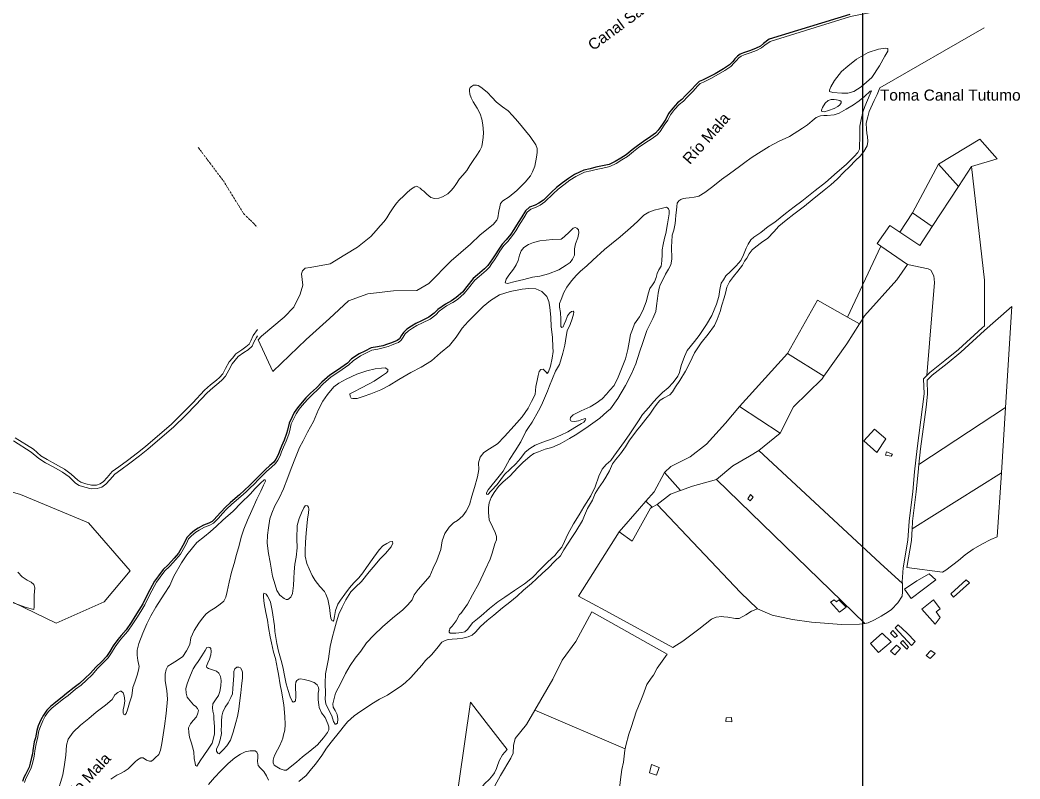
# Model space of a CAD drawing. Header units: millimetres. Extents: x 323319 to 328682, y 8609797 to 8615705.
# Drawn here: x 327614 to 328451, y 8614214 to 8614849 of the extents above; entities that cross this region are included whole.
import ezdxf

# ---------------------------------------------------------------- set-up
doc = ezdxf.new("R2010")
doc.units = ezdxf.units.MM
doc.linetypes.add('ACAD_ISO14W100', pattern=[24, 12, -3, 0, -3, 0, -3, 0, -3])
for name, color, linetype, lineweight in [('BASE CART_PARCELAS_p030B', 252, 'Continuous', 5), ('BASE CART_RIO-p030B', 8, 'Continuous', 5), ('BASE CART_Toponimia Hidrografica', 7, 'Continuous', 5), ('BG_COS_VIA', 251, 'Continuous', 0), ('quebradas', 253, 'Continuous', 0)]:
    doc.layers.add(name, color=color, linetype=linetype, lineweight=lineweight)
doc.layers.add('PERIMETRICO-SECTOR A-1 PARCELA 2', color=7, linetype='Continuous')
doc.layers.add('TIT-INS', color=9, linetype='Continuous')
doc.styles.get("Standard").update_dxf_attribs({"font": 'arial.ttf'})

msp = doc.modelspace()

# ---------------------------------------------------------------- linework, layer by layer
at = {"layer": 'BASE CART_PARCELAS_p030B'}
for points in [[(327907.3, 8614668.09), (327911.97, 8614673.08), (327915.36, 8614677.02), (327918.53, 8614680.52), (327920.94, 8614683.48), (327923.34, 8614687.86), (327926.24, 8614692.07), (327928.97, 8614695.9), (327931.38, 8614698.64), (327934.66, 8614701.81), (327938.16, 8614705.1), (327941.55, 8614707.83), (327944.34, 8614709.64), (327945.76, 8614710.08), (327946.75, 8614709.64), (327948.6, 8614708.33), (327950.25, 8614707.01), (327951.89, 8614705.81), (327954.4, 8614703.29), (327957.68, 8614700.66), (327960.64, 8614699.9), (327964.46, 8614700.12), (327967.31, 8614701.1), (327971.9, 8614703.62), (327974.53, 8614706.14), (327976.66, 8614708.6), (327978.74, 8614711.44), (327981.8, 8614716.15), (327984.43, 8614719.32), (327987.82, 8614723.27), (327990.39, 8614727.48), (327993.23, 8614731.64), (327996.29, 8614736.13), (327998.7, 8614740.07), (328000.34, 8614743.46), (328001.05, 8614746.91), (328001.6, 8614750.74), (328001.82, 8614755.01), (328001.27, 8614761.47), (328000.34, 8614766.23), (327998.92, 8614770.83), (327996.51, 8614775.32), (327993.12, 8614780.68), (327991.48, 8614784.19), (327990.39, 8614787.14), (327989.95, 8614789.88), (327990.06, 8614791.3), (327990.72, 8614792.62), (327991.7, 8614793.71), (327993.45, 8614794.7), (327994.98, 8614794.81), (327995.97, 8614794.7), (327997.39, 8614794.37), (327999.47, 8614793.05), (328002.09, 8614791.19), (328005.26, 8614788.46), (328008.71, 8614784.57), (328012.54, 8614780.52), (328017.57, 8614776.47), (328022.49, 8614773.07), (328025.99, 8614769.35), (328030.42, 8614764.15), (328040.92, 8614751.67), (328045.68, 8614744.72), (328046.66, 8614741.76), (328046.66, 8614738.37), (328046.12, 8614734.43), (328044.64, 8614726.93), (328042.78, 8614722.11), (328041.03, 8614718.72), (328036.66, 8614713.35), (328029.71, 8614706.51), (328023.37, 8614701.26), (328018.01, 8614697.75), (328016.15, 8614695.67), (328015.38, 8614692.83), (328014.67, 8614689.05), (328013.68, 8614683.47), (328012.92, 8614681.5), (328009.74, 8614677.99), (327998.97, 8614669.29), (327990.98, 8614661.63), (327974.74, 8614647.45), (327956.09, 8614628.68), (327945.91, 8614622.85), (327926.27, 8614622.37), (327904.99, 8614619.84), (327888.64, 8614614.05), (327872.73, 8614599.25), (327853.14, 8614581.57), (327825.48, 8614554.92), (327813.08, 8614581.46), (327815.72, 8614584.57), (327834.72, 8614600.37), (327842.88, 8614608.82), (327848.16, 8614619.7), (327850.57, 8614627.25), (327849.43, 8614636.55), (327850.31, 8614639.22), (327852.52, 8614641.44), (327856.72, 8614642.12), (327873.38, 8614645.12), (327885.64, 8614652.54), (327896.26, 8614659.13)], [(328410.38, 8614726.63), (328399.45, 8614709.88), (328382.8, 8614728.52), (328417.39, 8614749.46), (328432.09, 8614733.01)], [(328373, 8614551.42), (328379.52, 8614629.41), (328379.03, 8614635), (328376.33, 8614639.63), (328374.21, 8614640.98), (328356.84, 8614644.56), (328334.63, 8614659.91), (328331.33, 8614662.19), (328342.2, 8614677.03), (328350.54, 8614671.51), (328367.22, 8614660.47), (328377.6, 8614676.38), (328399.45, 8614709.88), (328410.38, 8614726.63), (328410.38, 8614726.61), (328421.41, 8614631.25), (328421.42, 8614593.19), (328419.44, 8614591.43), (328399.63, 8614573.35), (328388.25, 8614563.99), (328375.62, 8614553.97)], [(328399.45, 8614709.88), (328377.6, 8614676.38), (328361.18, 8614687.79), (328382.8, 8614728.52)], [(328377.6, 8614676.38), (328367.22, 8614660.47), (328350.54, 8614671.51), (328361.18, 8614687.79)], [(328306.68, 8614600.4), (328334.63, 8614659.91), (328356.84, 8614644.56), (328347.96, 8614631.73), (328320.93, 8614601.53), (328318.84, 8614598.24), (328316.66, 8614594.8)], [(328352.58, 8614377.29), (328334.11, 8614394.42), (328232.37, 8614488.79), (328250.18, 8614503.34), (328261.48, 8614525.37), (328285.35, 8614548.8), (328286.87, 8614550.94), (328306.07, 8614578.1), (328316.66, 8614594.8), (328318.84, 8614598.24), (328320.93, 8614601.53), (328347.96, 8614631.73), (328356.84, 8614644.56), (328374.21, 8614640.98), (328376.33, 8614639.63), (328379.03, 8614635), (328379.52, 8614629.41), (328373, 8614551.42), (328370.32, 8614548.81), (328370.72, 8614536.07), (328369.53, 8614525.25), (328364.85, 8614490.5), (328362.69, 8614470.94), (328361.25, 8614454.49), (328358.13, 8614429.51), (328357.17, 8614413.73), (328353.21, 8614390.54), (328352.53, 8614378.63)], [(328256.39, 8614570.1), (328281.43, 8614614.56), (328306.68, 8614600.4), (328316.66, 8614594.8), (328306.07, 8614578.1), (328286.87, 8614550.94)], [(328366.38, 8614477.08), (328367.83, 8614490.14), (328372.51, 8614524.89), (328373.72, 8614535.95), (328373.36, 8614547.59), (328377.6, 8614551.71), (328390.13, 8614561.65), (328401.59, 8614571.09), (328421.44, 8614589.21), (328430.54, 8614597.29), (328444.36, 8614609.35), (328438.98, 8614524.85)], [(328250.18, 8614503.34), (328216.04, 8614525.69), (328256.39, 8614570.1), (328286.87, 8614550.94), (328285.35, 8614548.8), (328261.48, 8614525.37)], [(328196.85, 8614464.55), (328176.76, 8614458.78), (328166.83, 8614455.27), (328153.44, 8614470.42), (328158.59, 8614475.31), (328167.62, 8614479.74), (328174.79, 8614483.48), (328188.62, 8614493.89), (328204.58, 8614511.7), (328216.04, 8614525.69), (328250.18, 8614503.34), (328232.37, 8614488.79), (328224.63, 8614483.91), (328210.46, 8614475.97)], [(328360.74, 8614423.19), (328361.08, 8614428.78), (328361.15, 8614429.55), (328364.23, 8614454.17), (328365.67, 8614470.64), (328366.38, 8614477.08), (328438.98, 8614524.85), (328435.49, 8614470)], [(328329.26, 8614506.72), (328338.61, 8614498.38), (328331.3, 8614487.15), (328320.42, 8614496.68)], [(327579, 8614462), (327614, 8614452), (327671, 8614428), (327706, 8614388), (327684, 8614362), (327644, 8614344), (327590, 8614370), (327571, 8614400), (327361, 8614488)], [(328321.22, 8614343.7), (328196.86, 8614464.54), (328196.85, 8614464.55), (328210.46, 8614475.97), (328224.63, 8614483.91), (328232.37, 8614488.79), (328334.11, 8614394.42), (328352.58, 8614377.29), (328352.82, 8614370.46), (328352.44, 8614366.77), (328348.68, 8614361.14), (328343.49, 8614355.46), (328340.77, 8614353.65), (328334.94, 8614349.96), (328329.35, 8614346.87), (328323.9, 8614344.31)], [(328339.26, 8614487.5), (328344.18, 8614485.55), (328343.29, 8614483.84), (328338.44, 8614484.86)], [(328166.83, 8614455.27), (328166, 8614454.98), (328158.27, 8614452.28), (328147.09, 8614443.58), (328143.01, 8614441.13), (328137.82, 8614446.32), (328144.82, 8614454.18), (328153.44, 8614470.42)], [(328432.08, 8614416.44), (328426.77, 8614414.05), (328419.21, 8614410.2), (328411.83, 8614406.06), (328405.26, 8614401.21), (328399.57, 8614396.69), (328388.84, 8614388.52), (328386.09, 8614386.71), (328356.3, 8614390.84), (328360.15, 8614413.39), (328360.74, 8614423.19), (328435.49, 8614470)], [(328231.21, 8614356.03), (328216.95, 8614369.92), (328147.1, 8614443.57), (328147.09, 8614443.58), (328158.27, 8614452.28), (328166, 8614454.98), (328166.83, 8614455.27), (328176.76, 8614458.78), (328196.85, 8614464.55), (328196.86, 8614464.54), (328321.22, 8614343.7), (328316.56, 8614343.14), (328301.68, 8614342.92), (328276.61, 8614344.9), (328260.44, 8614347.07), (328243.55, 8614350.76)], [(328225.35, 8614451.77), (328227.73, 8614449.74), (328225, 8614446.58), (328223.04, 8614448.33)], [(328231.21, 8614356.03), (328231.17, 8614355.99), (328226.29, 8614354.05), (328221.4, 8614351.02), (328215.85, 8614348.01), (328212.74, 8614347.87), (328206.3, 8614349.05), (328202.99, 8614349.35), (328201.47, 8614349.74), (328196.62, 8614349.11), (328195.85, 8614348.77), (328192.73, 8614347.48), (328182.24, 8614339.19), (328168.65, 8614328.93), (328160.39, 8614323.68), (328104.33, 8614354.41), (328081.42, 8614366.84), (328115.44, 8614420.61), (328126.24, 8614412.83), (328141.75, 8614440.38), (328143.01, 8614441.13), (328147.09, 8614443.58), (328147.1, 8614443.57), (328216.95, 8614369.92)], [(328143.01, 8614441.13), (328141.75, 8614440.38), (328126.24, 8614412.83), (328115.44, 8614420.61), (328132.31, 8614440.14), (328137.82, 8614446.32)], [(328354.23, 8614372.54), (328364.79, 8614379.52), (328374.91, 8614385.37), (328380.53, 8614380.42), (328359.85, 8614364.66)], [(328393.3, 8614368.57), (328406.04, 8614380.46), (328408.74, 8614377.88), (328395.52, 8614365.74)], [(328292.41, 8614361.67), (328295.37, 8614363.68), (328297.27, 8614361.83), (328299.34, 8614363.63), (328305.41, 8614357.44), (328299.81, 8614353.26)], [(328368.84, 8614355.89), (328378.51, 8614363.76), (328384.13, 8614356.11), (328380.76, 8614353.64), (328384.13, 8614348.91), (328380.08, 8614343.29)], [(328120.33, 8614238.71), (328044.69, 8614271.21), (328059.71, 8614297.25), (328067.76, 8614313.19), (328079.14, 8614328.88), (328092.38, 8614353.6), (328155.66, 8614318.21), (328147.34, 8614306.3), (328144.13, 8614300.46), (328142.24, 8614297.94), (328138.65, 8614292.6), (328135.24, 8614283.54), (328133.56, 8614279.25), (328129.73, 8614269.75), (328127.96, 8614264.63), (328125.15, 8614255.84), (328123.48, 8614251.15), (328120.92, 8614241.61)], [(328349.1, 8614342.69), (328356.48, 8614335.86), (328363.19, 8614328.8), (328360.32, 8614325.43), (328346.61, 8614340.19)], [(328335.64, 8614335.74), (328343.12, 8614328.46), (328332.66, 8614319.66), (328326.01, 8614327.14)], [(328342.56, 8614335.73), (328344.63, 8614338.08), (328348.61, 8614333.55), (328346.33, 8614332.02)], [(328347.79, 8614325.65), (328350.87, 8614322.92), (328346.16, 8614317.44), (328342.77, 8614320.7)], [(328350.97, 8614327.52), (328352.84, 8614329.46), (328357.82, 8614324.12), (328356.26, 8614322.43)], [(328376.49, 8614321.24), (328380.16, 8614318.61), (328375.94, 8614314.45), (328372.51, 8614317.12)], [(327976.45, 8614177.23), (327990.99, 8614277.89), (327990.99, 8614277.88), (328004, 8614260.93), (328021.61, 8614238.36), (328017.81, 8614233.71), (328015.2, 8614229.4), (328013.65, 8614225.59), (328012.66, 8614222.49), (328010.97, 8614218.68), (328009.7, 8614216.85), (328006.74, 8614213.32), (328002.51, 8614209.51), (327998.78, 8614204.5), (327993.57, 8614198.01), (327990.05, 8614191.53), (327984.55, 8614185.18), (327979.69, 8614180.31), (327977.14, 8614177.78)], [(328112.43, 8614161), (328008.33, 8614202.18), (328015.98, 8614216.54), (328024.66, 8614231.14), (328026.63, 8614235.08), (328026.99, 8614241.71), (328028.16, 8614247.54), (328037.82, 8614259.18), (328044.69, 8614271.21), (328120.33, 8614238.71), (328120.11, 8614237.61), (328118.96, 8614227.63), (328117.7, 8614221.53), (328116.54, 8614213.16), (328116.01, 8614208.14), (328115.14, 8614197.31), (328114.97, 8614193.99), (328114.52, 8614187.15), (328114.03, 8614178.6), (328113.84, 8614171.49), (328113.52, 8614166.5)], [(328204.89, 8614264.85), (328209.56, 8614264.96), (328209.74, 8614261.54), (328204.79, 8614261.79)], [(328142.57, 8614225.65), (328148.87, 8614223.1), (328146.55, 8614216.86), (328140.91, 8614218.82)]]:
    msp.add_lwpolyline(points, close=True, dxfattribs=at)
msp.add_lwpolyline([(327611.66, 8614386.79), (327615.43, 8614383.02), (327619.65, 8614380.15), (327622.89, 8614378.57), (327625.3, 8614376.45), (327625.91, 8614373.59), (327625.6, 8614367.55), (327625.45, 8614357.74), (327625.3, 8614355.48), (327618.74, 8614357.22), (327598.54, 8614364.61)], dxfattribs=at)
at = {"layer": 'BASE CART_RIO-p030B'}
for points in [[(328396.82, 8614869.87), (328309.04, 8614852.12), (328241.92, 8614831.41)], [(328421.16, 8614842.77), (328333.79, 8614792.45), (328331.6, 8614786.79), (328328.98, 8614781.8), (328324.63, 8614772.71), (328323.78, 8614768.23), (328322.39, 8614762.86), (328322.47, 8614757.96), (328322.81, 8614754.15), (328323.32, 8614751.82), (328323.57, 8614747.52), (328322.99, 8614743.89), (328320.43, 8614739.26), (328317.29, 8614735.37), (328313.2, 8614731.61), (328308.25, 8614726.24), (328303.45, 8614721.86), (328298.12, 8614716.2), (328292.59, 8614711.24), (328287.14, 8614706.69), (328277.02, 8614698.63), (328270.5, 8614693.34), (328261.54, 8614686.61), (328255.18, 8614681.73), (328249.23, 8614676.6), (328244.98, 8614671.77), (328239.77, 8614666.48), (328234.53, 8614662.89), (328229.82, 8614659.25), (328226.68, 8614656.77), (328224.2, 8614653.46), (328222.22, 8614649.83), (328220.24, 8614647.18), (328218.63, 8614644), (328214.75, 8614638.96), (328211.11, 8614634.49), (328207.68, 8614630.07), (328205.7, 8614625.44), (328204.38, 8614620.56), (328203.35, 8614616.64), (328201.45, 8614610.44), (328199.88, 8614605.06), (328197.53, 8614598.33), (328195.31, 8614593.55), (328190.01, 8614586.19), (328183.99, 8614578.83), (328178.4, 8614570.59), (328174.58, 8614562.2), (328170.98, 8614555.21), (328166.27, 8614547.41), (328162.6, 8614542.12), (328160.07, 8614537.92), (328157.72, 8614535.37), (328152.62, 8614532.42), (328149.68, 8614530.85), (328147.53, 8614528.5), (328144.39, 8614524.18), (328140.96, 8614519.28), (328137.83, 8614515.06), (328133.86, 8614510.01), (328129.84, 8614505.21), (328126.81, 8614501.09), (328124.16, 8614497.46), (328120.58, 8614491.92), (328116.47, 8614486.04), (328112.45, 8614480.84), (328109.95, 8614477.46), (328107.4, 8614471.77), (328104.17, 8614466.48), (328101.92, 8614462.85), (328097.95, 8614457.22), (328095.4, 8614452.8), (328092.95, 8614447.02), (328088.98, 8614440.01), (328086.24, 8614434.23), (328084.57, 8614430.01), (328079.13, 8614420.84), (328075.7, 8614415.84), (328072.66, 8614411.04), (328069.08, 8614405.6), (328066.14, 8614400.6), (328061.64, 8614395.99), (328055.81, 8614390.06), (328051.3, 8614385.94), (328046.3, 8614381.33), (328041.89, 8614377.31), (328035.37, 8614371.68), (328029.98, 8614366.77), (328023.71, 8614361.67), (328017.78, 8614356.82), (328010.33, 8614350.74), (328004.94, 8614346.42), (327999.21, 8614341.28), (327994.99, 8614336.57), (327992.2, 8614334.08), (327988.87, 8614332.61), (327984.46, 8614331.43), (327979.85, 8614330.84), (327975.54, 8614330.64), (327972.21, 8614330.45), (327969.56, 8614329.66), (327966.82, 8614328.09), (327962.61, 8614322.9), (327958.1, 8614317.5), (327953.3, 8614312.7), (327950.02, 8614309.03), (327945.31, 8614303.53), (327940.81, 8614298.53), (327936.1, 8614294.02), (327932.13, 8614291.03), (327926.55, 8614287.5), (327921.25, 8614283.87), (327914.69, 8614280.34), (327909.79, 8614277.4), (327899.06, 8614270.29), (327893.57, 8614266.57), (327887.99, 8614261.37), (327885.39, 8614258.38), (327881.18, 8614253.09), (327874.12, 8614244.36), (327870.25, 8614239.51), (327866.33, 8614233.13), (327861.04, 8614226.07), (327857.66, 8614222), (327853.15, 8614216.51), (327847.08, 8614211.41)], [(327617.28, 8614210.64), (327618.62, 8614214.02), (327619.97, 8614216.43), (327622.89, 8614222.84), (327624.02, 8614226.44), (327625.12, 8614231.24), (327625.82, 8614234.3), (327626.08, 8614237.2), (327627.34, 8614244.36), (327628.25, 8614247.53), (327629.51, 8614253.78), (327630.69, 8614257.43), (327632.84, 8614262.31), (327634.77, 8614266.12), (327637.56, 8614270.04), (327640.45, 8614273.05), (327642.97, 8614275.14), (327646.05, 8614277.53), (327650.08, 8614280.75), (327653.83, 8614283.65), (327660.08, 8614288.72), (327664.69, 8614292.21), (327669.28, 8614296.32), (327673.94, 8614300.82), (327678.42, 8614306), (327683.38, 8614310.8), (327687.4, 8614315.14), (327690.35, 8614319.38), (327693.27, 8614324.18), (327696.92, 8614329.17), (327699.84, 8614332.68), (327703.87, 8614337.3), (327708.13, 8614343.55), (327711.46, 8614348.54), (327714.81, 8614353.88), (327718.19, 8614359.41), (327721.06, 8614365.23), (327724.12, 8614371.24), (327727.85, 8614378.3), (327731.01, 8614382.75), (327734.9, 8614387.87), (327738.92, 8614391.63), (327744.15, 8614397.29), (327747.96, 8614401.75), (327750.24, 8614405.75), (327752.92, 8614410.74), (327754.82, 8614414.68), (327757.29, 8614417.26), (327760.88, 8614420.32), (327763.75, 8614422.06), (327768.2, 8614424.43), (327772.49, 8614426.2), (327775.55, 8614427.75), (327777.64, 8614429.68), (327779.81, 8614432.12), (327783.19, 8614435.88), (327786.95, 8614439.9), (327790.84, 8614443.47), (327795.02, 8614447.12), (327798.56, 8614450.18), (327802.88, 8614454.12), (327807.01, 8614457.93), (327809.15, 8614459.97), (327813.84, 8614464.88), (327817.65, 8614468.74), (327820.09, 8614471.13), (327824.17, 8614474.67), (327827.65, 8614477.73), (327829.55, 8614480.6), (327831.48, 8614484.25), (327832.56, 8614487.52), (327834.36, 8614491.63), (327836.5, 8614496.56), (327838.67, 8614502.38), (327839.53, 8614505.39), (327840.79, 8614511.05), (327843.1, 8614516.1), (327844.79, 8614519.56), (327847.52, 8614523.26), (327850.05, 8614526.32), (327854.26, 8614531.5), (327858.28, 8614535.25), (327863.19, 8614539.95), (327867.53, 8614544.56), (327874.31, 8614550.33), (327878.82, 8614553.39), (327883.3, 8614556.53), (327888.98, 8614560.55), (327892.52, 8614563.93), (327898.71, 8614568.14), (327903.11, 8614570.34), (327908.26, 8614572.81), (327913.27, 8614573.64), (327917.83, 8614574.61), (327922.02, 8614575.9), (327924.59, 8614576.97), (327928.16, 8614578.28), (327930.46, 8614579.14), (327932.82, 8614581.13), (327934.38, 8614583.7), (327936.2, 8614586.33), (327938.85, 8614588.83), (327942.39, 8614591.19), (327945.93, 8614593.44), (327950.71, 8614595.64), (327957.07, 8614598.83), (327961.84, 8614602.43), (327964.73, 8614605.54), (327970.92, 8614609.81), (327976.07, 8614612.54), (327979.99, 8614615.28), (327985.49, 8614620.19), (327989.13, 8614624.81), (327994.57, 8614631.38), (327998.01, 8614634.55), (328003.94, 8614639.57), (328006.78, 8614642.36), (328008.87, 8614645.26), (328010.93, 8614648.35), (328013.62, 8614652.37), (328015.49, 8614655.54), (328018.9, 8614660.4), (328022.17, 8614663.88), (328026.17, 8614668.68), (328028.85, 8614672.81), (328032.42, 8614678.74), (328035.42, 8614683.57), (328038.45, 8614688.32), (328041.35, 8614690.9), (328045.8, 8614692.56), (328049.18, 8614694.28), (328053.26, 8614697.07), (328060.07, 8614703.72), (328064.2, 8614707.59), (328069.08, 8614711.29), (328073.99, 8614715.02), (328078.98, 8614718.19), (328082.94, 8614720.12), (328086.45, 8614721.7), (328091.6, 8614722.94), (328096.27, 8614724.17), (328101.79, 8614725.24), (328107.5, 8614726.61), (328112.86, 8614729.02), (328117.75, 8614732.08), (328122.34, 8614734.95), (328127.43, 8614739.08), (328131.72, 8614742.41), (328136.9, 8614746.03), (328143.12, 8614750.06), (328147.14, 8614753.12), (328149.63, 8614755.83), (328153.17, 8614761.14), (328156.02, 8614765.33), (328158.35, 8614769.92), (328161.68, 8614774.26), (328165.51, 8614778.42), (328169.16, 8614781.21), (328172.27, 8614784.7), (328177.34, 8614789.77), (328180.88, 8614793.74), (328183.32, 8614796.07), (328186.06, 8614797.2), (328192.28, 8614800.21), (328196.73, 8614802.73), (328203.78, 8614806.94), (328209.04, 8614810.43), (328211.83, 8614813.38), (328213.63, 8614815.39), (328215.66, 8614817.59), (328217.6, 8614818.93), (328220.22, 8614820.17), (328225.21, 8614821.67), (328230.33, 8614823.63), (328234.73, 8614825.88), (328237.36, 8614828.19), (328241.92, 8614831.41)], [(327689.8, 8614213.36), (327694.72, 8614216.75), (327698.3, 8614218.54), (327700.85, 8614219.95), (327704.31, 8614222.12), (327706.73, 8614224.68), (327709.93, 8614227.88), (327711.98, 8614229.55), (327714.92, 8614231.21), (327716.84, 8614231.21), (327719.52, 8614229.29), (327721.95, 8614228.52), (327723.87, 8614228.65), (327725.53, 8614229.8), (327726.94, 8614231.34), (327729.75, 8614234.15), (327731.22, 8614237.8), (327732.37, 8614243.18), (327734.74, 8614257.83), (327736.02, 8614268.45), (327737.11, 8614280.54), (327736.47, 8614287.7), (327735.2, 8614295.89), (327735.26, 8614301.46), (327735.9, 8614305.3), (327737.44, 8614308.12), (327741.14, 8614310.29), (327745.49, 8614312.98), (327749.97, 8614316.05), (327752.97, 8614320.85), (327755.78, 8614326.09), (327756.81, 8614331.72), (327759.49, 8614337.86), (327763.39, 8614344.07), (327766.34, 8614348.17), (327769.4, 8614352), (327772.98, 8614354.31), (327777.08, 8614356.99), (327781.17, 8614359.94), (327784.36, 8614362.62), (327786.09, 8614365.76), (327787.24, 8614370.49), (327788.78, 8614378.43), (327790.63, 8614386.68), (327793.06, 8614394.11), (327794.85, 8614401.53), (327797.09, 8614409.27), (327798.76, 8614416.06), (327801.19, 8614422.84), (327804, 8614430.26), (327807.77, 8614438.51), (327811.99, 8614447.86), (327815.19, 8614454.77), (327817.62, 8614459.63), (327819.28, 8614462.95), (327819.02, 8614464.11), (327818.13, 8614464.23), (327814.93, 8614461.29), (327810.58, 8614456.94), (327806.3, 8614452.27), (327798.89, 8614444.84), (327792.11, 8614437.93), (327783.48, 8614430.32), (327778.11, 8614425.33), (327772.74, 8614420.73), (327768.13, 8614416.76), (327761.74, 8614411.77), (327757.97, 8614407.1), (327753.36, 8614401.34), (327748.89, 8614394.56), (327742.56, 8614383.49), (327739.11, 8614375.69), (327734.25, 8614368.26), (327727.41, 8614357.58), (327723.06, 8614350.16), (327719.74, 8614343.63), (327716.35, 8614335.76), (327713.02, 8614327.06), (327711.74, 8614321.56), (327711.62, 8614317.21), (327712.32, 8614312.92), (327713.35, 8614307.8), (327712.96, 8614304.86), (327711.81, 8614300.64), (327710.02, 8614295.52), (327708.04, 8614290.21), (327707.15, 8614283.17), (327705.36, 8614277.28), (327703.57, 8614271.53), (327702.41, 8614268.33), (327701.52, 8614267.3), (327700.62, 8614267.69), (327699.99, 8614268.58), (327699.99, 8614271.4), (327700.88, 8614275.24), (327701.52, 8614279.08), (327700.75, 8614283.17), (327700.11, 8614285.86), (327698.45, 8614287.14), (327697.43, 8614287.26), (327695.51, 8614285.98), (327692.95, 8614283.94), (327690.91, 8614280.23), (327685.15, 8614275.36), (327677.29, 8614269.67), (327671.28, 8614264.3), (327664.37, 8614258.79), (327658.24, 8614252.91), (327654.08, 8614246.83), (327652.55, 8614241.84), (327652.03, 8614233.65), (327650.82, 8614225.78), (327649.42, 8614217.08), (327644.75, 8614201.53)], [(327821.74, 8614212.69), (327820.06, 8614216.25), (327817.92, 8614219.88), (327814.7, 8614222.83), (327813.09, 8614224.84), (327812.42, 8614228.33), (327812.69, 8614231.82), (327812.82, 8614233.97), (327811.95, 8614236.06), (327810.47, 8614237.13), (327806.45, 8614237.26), (327802.16, 8614236.32), (327798.27, 8614234.44), (327793.44, 8614231.36), (327788.07, 8614226.52), (327781.91, 8614220.48), (327776.41, 8614214.71), (327771.44, 8614208.94)]]:
    msp.add_lwpolyline(points, dxfattribs=at)
for points in [[(328306.96, 8614810.72), (328301.66, 8614806.13), (328295.7, 8614798.72), (328292.79, 8614793.19), (328291.48, 8614790.57), (328291.48, 8614789.41), (328294.24, 8614788.53), (328301.8, 8614788.1), (328307.03, 8614788.1), (328311.83, 8614789.41), (328318.08, 8614793.19), (328326.95, 8614801.19), (328333.34, 8614810.79), (328337.85, 8614818.93), (328340.32, 8614823.3), (328340.46, 8614825.34), (328338.35, 8614825.7), (328332.68, 8614824.83), (328323.96, 8614822.07), (328314.08, 8614816.54)], [(327981.77, 8614351.45), (327982.89, 8614352.15), (327988.33, 8614360.11), (327992.6, 8614367.69), (327997.84, 8614377.21), (328003.17, 8614388.73), (328007.22, 8614397.79), (328009.06, 8614402.8), (328011.39, 8614410.65), (328012.66, 8614413.76), (328012.6, 8614416.75), (328011.65, 8614420.06), (328009.58, 8614424.32), (328006.54, 8614430.59), (328006.1, 8614436.72), (328005.99, 8614441.09), (328006.42, 8614444.86), (328008.14, 8614449.35), (328010.79, 8614453.61), (328014.24, 8614458.56), (328018.12, 8614462.39), (328023.96, 8614467.08), (328027.24, 8614470.76), (328030.63, 8614474.56), (328034.97, 8614478.85), (328038.59, 8614482.08), (328040.72, 8614484.09), (328043.82, 8614486.1), (328047.85, 8614487.71), (328053.4, 8614489.7), (328059.03, 8614491.31), (328066.05, 8614494.19), (328073.9, 8614498.88), (328079.88, 8614502.27), (328089.51, 8614508.86), (328095.37, 8614513), (328099.34, 8614515.88), (328104.95, 8614521.2), (328108.18, 8614523.62), (328114.3, 8614532.22), (328120.83, 8614543.24), (328125.4, 8614552.42), (328129.34, 8614561.2), (328130.54, 8614564.88), (328133.39, 8614573.54), (328134.31, 8614576.65), (328136.98, 8614584.33), (328138.59, 8614589.22), (328141.26, 8614594.83), (328143.68, 8614599.32), (328146.12, 8614605.22), (328146.7, 8614609.77), (328147.53, 8614616.01), (328147.99, 8614620.5), (328148.86, 8614624.64), (328149.69, 8614627.55), (328152.1, 8614631.69), (328154.2, 8614636.38), (328156.67, 8614640.7), (328158.74, 8614644.15), (328159.46, 8614649.07), (328159.14, 8614659.46), (328159.37, 8614663.48), (328159.92, 8614669.21), (328161.07, 8614673.35), (328162.36, 8614678.85), (328162.53, 8614681.78), (328162.99, 8614685.87), (328163.42, 8614690.04), (328163.76, 8614693.2), (328164.05, 8614695.85), (328165.37, 8614697.8), (328167.04, 8614699.01), (328168.91, 8614699.79), (328171.33, 8614700.14), (328174.03, 8614700.43), (328178.29, 8614700.89), (328182.03, 8614701.69), (328187, 8614704.83), (328193.9, 8614709.95), (328201.23, 8614715.62), (328207.85, 8614720.57), (328216.1, 8614726.47), (328220.64, 8614730.04), (328225.82, 8614733.78), (328232.06, 8614737.78), (328236.49, 8614740.55), (328240.98, 8614743.31), (328248.71, 8614747.48), (328258.02, 8614751.62), (328268.98, 8614758.67), (328273.06, 8614761.55), (328276.91, 8614764.71), (328280.42, 8614767.53), (328283.87, 8614768.97), (328286.72, 8614769.4), (328289.54, 8614769.28), (328295.52, 8614769.92), (328299.6, 8614771.24), (328305.61, 8614774.49), (328311.65, 8614778.29), (328316.37, 8614781.45), (328320.97, 8614785.08), (328325.58, 8614789.58), (328326.67, 8614790.04), (328325.67, 8614787.31), (328321.08, 8614776.89), (328319.44, 8614772.07), (328318.08, 8614765.97), (328317.03, 8614760.47), (328316.85, 8614755.19), (328316.85, 8614750.1), (328316.8, 8614744.32), (328316.8, 8614741.04), (328315.34, 8614738.4), (328312.34, 8614735.04), (328305.48, 8614728.35), (328297.93, 8614721.89), (328288.07, 8614713.11), (328279.43, 8614706.56), (328268.48, 8614697.51), (328262.03, 8614692.87), (328254.57, 8614687.23), (328245.71, 8614680), (328240.17, 8614676.46), (328233.9, 8614671.36), (328228.17, 8614667.27), (328225.67, 8614665.13), (328223.4, 8614661.58), (328221.67, 8614658.12), (328219.58, 8614652.48), (328217.17, 8614647.98), (328213.35, 8614643.25), (328208.53, 8614638.61), (328204.72, 8614635.06), (328202.67, 8614631.74), (328200.95, 8614628.74), (328199.67, 8614623.65), (328198.81, 8614617.69), (328196.9, 8614611.33), (328193.04, 8614601.91), (328188.41, 8614594.26), (328182.36, 8614584.94), (328178.45, 8614579.94), (328172.36, 8614572.48), (328170.22, 8614567.43), (328167.4, 8614559.88), (328166.04, 8614553.97), (328164.63, 8614551.1), (328160.63, 8614545.55), (328156.35, 8614541.09), (328151.63, 8614537.18), (328147.49, 8614533.22), (328144.13, 8614529.4), (328140.22, 8614524.85), (328134.9, 8614518.98), (328131.45, 8614513.61), (328124.4, 8614502.74), (328119.76, 8614496.19), (328110.9, 8614483.86), (328108.36, 8614480.23), (328104.54, 8614477.13), (328101.26, 8614473.04), (328098.31, 8614467.08), (328095.22, 8614458.35), (328091.63, 8614450.75), (328085.9, 8614441.47), (328081.95, 8614434.78), (328077.13, 8614427.23), (328072.45, 8614418.63), (328069.73, 8614412.62), (328067.27, 8614407.89), (328064.64, 8614404.71), (328061.5, 8614400.75), (328055.68, 8614395.38), (328049.78, 8614389.56), (328042.73, 8614382.33), (328036, 8614377.05), (328027.82, 8614371.59), (328019.59, 8614366), (328013.77, 8614361.91), (328006.77, 8614356.36), (327999.82, 8614350.31), (327996.82, 8614347.85), (327992.45, 8614344.4), (327990.27, 8614341.3), (327988.27, 8614338.76), (327986.27, 8614336.94), (327983.55, 8614336.39), (327978.55, 8614335.75), (327973.91, 8614335.75), (327973, 8614336.48), (327973, 8614337.76), (327973.18, 8614337.85), (327973.5, 8614339.53), (327975.41, 8614341.62), (327978.87, 8614345.99)], [(328287.88, 8614779.68), (328285.61, 8614776.09), (328284.8, 8614773.89), (328284.73, 8614772.87), (328287, 8614772.43), (328290.8, 8614773.53), (328295.34, 8614775.29), (328298.41, 8614776.75), (328300.16, 8614778.14), (328301.19, 8614779.82), (328301.19, 8614781), (328300.09, 8614781.95), (328297.31, 8614782.39), (328295.48, 8614782.68), (328292.85, 8614782.75), (328290.29, 8614781.95)], [(328073.87, 8614603.7), (328075.41, 8614605.05), (328076.86, 8614605.34), (328077.34, 8614604.67), (328077.24, 8614602.93), (328075.99, 8614598.98), (328074.45, 8614594.16), (328071.94, 8614588.85), (328071.12, 8614584.08), (328069.87, 8614576.85), (328068.33, 8614570.29), (328065.39, 8614560.8), (328062.21, 8614555.21), (328057.06, 8614542.92), (328055.42, 8614538.29), (328050.46, 8614526.77), (328047.86, 8614522.05), (328042.51, 8614512.56), (328039.53, 8614508.03), (328037.21, 8614504.56), (328032.92, 8614496.03), (328028.3, 8614488.51), (328023.63, 8614481.14), (328018.33, 8614471.5), (328014.84, 8614467.33), (328005.59, 8614455.76), (328004.15, 8614453.16), (328004.15, 8614452.1), (328005.5, 8614451.9), (328008.29, 8614454.8), (328013.2, 8614460.1), (328019.47, 8614468.49), (328024, 8614473.21), (328028.77, 8614477.41), (328032.72, 8614482.04), (328036.76, 8614487.44), (328040.62, 8614490.43), (328044.91, 8614493.09), (328051.46, 8614495.79), (328060.22, 8614498.87), (328066.58, 8614501.47), (328072.27, 8614504.37), (328078.19, 8614507.99), (328083.97, 8614511.27), (328085.71, 8614512.43), (328086.86, 8614513.87), (328087.54, 8614515.03), (328087.15, 8614515.41), (328084.26, 8614514.55), (328081.37, 8614513.68), (328078, 8614513.1), (328075.4, 8614513.2), (328074.82, 8614513.58), (328074.24, 8614514.64), (328074.53, 8614516.38), (328076.85, 8614518.69), (328083.59, 8614521.97), (328091.15, 8614525.2), (328096.16, 8614528.48), (328101.27, 8614531.86), (328104.83, 8614535.91), (328107.63, 8614539.28), (328111.15, 8614543.29), (328114.42, 8614550.23), (328117.22, 8614556.98), (328120.74, 8614565.61), (328122.76, 8614573.33), (328123.87, 8614579.46), (328125.02, 8614585.82), (328126.47, 8614589.97), (328128.25, 8614594.84), (328132.3, 8614600.73), (328135.28, 8614606.03), (328138.12, 8614613.12), (328139.95, 8614620.74), (328141.06, 8614624.46), (328143.37, 8614627.54), (328145.1, 8614630.05), (328146.26, 8614633.71), (328147.32, 8614636.99), (328148.72, 8614640.13), (328150.45, 8614643.02), (328151.22, 8614647.65), (328151.32, 8614652.95), (328151.46, 8614656.86), (328152.14, 8614661.2), (328153.39, 8614666.5), (328154.45, 8614670.55), (328155.75, 8614678.61), (328156.81, 8614683.52), (328157.29, 8614686.99), (328157.24, 8614689.65), (328156.76, 8614691.09), (328155.99, 8614692.06), (328154.93, 8614692.44), (328152.91, 8614691.96), (328149.53, 8614691.19), (328144.81, 8614689.94), (328140.19, 8614688.2), (328135.95, 8614685.79), (328130.65, 8614680.49), (328124.78, 8614675.18), (328116.16, 8614667.71), (328108.84, 8614661.73), (328103.15, 8614657.2), (328093.47, 8614648.19), (328088.36, 8614643.27), (328082.97, 8614639.03), (328079.74, 8614635.61), (328075.5, 8614630.89), (328071.65, 8614625.49), (328069.15, 8614621.05), (328066.79, 8614615.13), (328065.54, 8614611.94), (328065.44, 8614608.67), (328066.21, 8614604.42), (328066.64, 8614598.69), (328066.45, 8614594.83), (328066.64, 8614592.61), (328067.51, 8614591.84), (328068.38, 8614592.32), (328069.24, 8614594.54), (328070.69, 8614597.63), (328072.13, 8614601.39)], [(328073.67, 8614671.81), (328076.81, 8614674.81), (328078.52, 8614675.38), (328079.94, 8614674.95), (328081.23, 8614673.53), (328081.65, 8614670.96), (328080.87, 8614666.89), (328078.87, 8614661.89), (328078.02, 8614657.61), (328077.87, 8614652.33), (328076.45, 8614649.05), (328074.31, 8614646.05), (328071.1, 8614643.98), (328064.83, 8614639.99), (328056.13, 8614636.56), (328048.86, 8614634.71), (328042.73, 8614633.85), (328035.6, 8614631.99), (328028.32, 8614630.14), (328021.76, 8614628.57), (328020.05, 8614629.14), (328020.77, 8614632.14), (328022.9, 8614635.7), (328027.04, 8614640.7), (328029.25, 8614644.34), (328030.82, 8614647.9), (328031.96, 8614652.19), (328033.25, 8614655.9), (328035.53, 8614658.75), (328039.45, 8614661.25), (328043.72, 8614662.96), (328049, 8614664.25), (328059.69, 8614665.53), (328066.82, 8614665.82), (328069.25, 8614667.68)], [(327925.25, 8614412.41), (327925.64, 8614412.28), (327925.76, 8614410.99), (327924.35, 8614408.16), (327919.6, 8614402.51), (327914.97, 8614397.75), (327911.12, 8614392.86), (327906.11, 8614387.07), (327899.62, 8614378.9), (327894.61, 8614374.27), (327890.63, 8614370.29), (327886.39, 8614363.6), (327883.5, 8614357.49), (327880.67, 8614351.71), (327878.62, 8614345.28), (327877.08, 8614339.1), (327874.96, 8614331.83), (327873.42, 8614324.63), (327871.88, 8614314.09), (327869.37, 8614301.55), (327869.12, 8614293.84), (327869.35, 8614285.23), (327869.22, 8614280.35), (327869.61, 8614276.62), (327871.66, 8614272.25), (327874.62, 8614266.46), (327876.16, 8614261.7), (327877.45, 8614259.64), (327878.09, 8614259.52), (327879.63, 8614260.29), (327879.76, 8614263.89), (327879.12, 8614267.49), (327877.45, 8614270.96), (327875.9, 8614273.79), (327875.52, 8614276.49), (327877.96, 8614285.36), (327882.2, 8614293.85), (327886.18, 8614301.82), (327890.1, 8614308.7), (327894.21, 8614314.74), (327899.09, 8614320.53), (327903.72, 8614327.6), (327909.82, 8614333.97), (327917.15, 8614341.04), (327925.5, 8614348.24), (327934.17, 8614355.38), (327938.54, 8614359.36), (327942.14, 8614363.74), (327943.68, 8614367.85), (327946.96, 8614372.42), (327953.25, 8614379.23), (327956.72, 8614383.6), (327959.55, 8614390.29), (327962.83, 8614396.66), (327965.91, 8614405.91), (327967.19, 8614412.99), (327969.44, 8614419.1), (327973.04, 8614424.5), (327976.63, 8614428.1), (327980.1, 8614430.16), (327984.47, 8614434.02), (327987.36, 8614437.94), (327990.06, 8614443.34), (327991.99, 8614450.54), (327994.3, 8614457.75), (327996.81, 8614466.69), (327997.83, 8614472.86), (327997.7, 8614478.26), (327999.05, 8614483.08), (328002.13, 8614487.07), (328006.89, 8614490.15), (328013.57, 8614494.4), (328019.48, 8614500.44), (328027.38, 8614509.25), (328034.06, 8614516.84), (328039.07, 8614524.29), (328042.09, 8614529.76), (328044.92, 8614535.67), (328045.56, 8614542.36), (328046.59, 8614547.37), (328047.68, 8614551.42), (328048.45, 8614555.02), (328049.87, 8614556.56), (328051.66, 8614556.82), (328053.21, 8614555.41), (328054.49, 8614553.99), (328055.01, 8614553.22), (328056.16, 8614554.51), (328057.96, 8614559.39), (328059.37, 8614566.08), (328060.02, 8614571.74), (328059.96, 8614575.15), (328059.44, 8614583.38), (328058.54, 8614592.64), (328058.09, 8614600.16), (328057.45, 8614608.65), (328056.42, 8614613.41), (328054.69, 8614617.72), (328050.57, 8614621.96), (328045.69, 8614624.15), (328039.78, 8614624.28), (328034.13, 8614623.76), (328023.98, 8614621.96), (328015.05, 8614619.2), (328007.6, 8614614.31), (328001.44, 8614609.43), (327995.91, 8614603.64), (327988.84, 8614596.82), (327984.02, 8614591.23), (327978.75, 8614583.77), (327973.36, 8614576.57), (327965.84, 8614570.46), (327958.14, 8614563.9), (327949.66, 8614558.63), (327940.92, 8614554), (327930.96, 8614548.15), (327922.87, 8614543.13), (327915.67, 8614539.4), (327907.45, 8614536.06), (327900.9, 8614534), (327896.08, 8614532.14), (327892.48, 8614532.14), (327890.81, 8614532.65), (327890.04, 8614534.19), (327889.92, 8614536.12), (327892.61, 8614537.66), (327900.19, 8614541.39), (327910.34, 8614546.92), (327916.38, 8614551.04), (327920.62, 8614553.87), (327921.71, 8614555.09), (327921.58, 8614556.63), (327919.53, 8614557.92), (327916.32, 8614557.79), (327911.18, 8614557.15), (327903.98, 8614555.48), (327895.76, 8614552.78), (327886.64, 8614548.53), (327880.73, 8614545.06), (327876.36, 8614541.97), (327871.1, 8614535.67), (327867.24, 8614530.01), (327863.52, 8614523.07), (327859.47, 8614513.11), (327854.33, 8614503.98), (327850.87, 8614496.78), (327847.78, 8614491.25), (327844.25, 8614482.96), (327840.78, 8614473.57), (327837.95, 8614466.11), (327834.16, 8614456.53), (327830.69, 8614448.81), (327827.09, 8614442.26), (327824.58, 8614436.15), (327822.91, 8614431.39), (327821.63, 8614424.06), (327820.86, 8614417.89), (327820.54, 8614411.14), (327821.7, 8614402.39), (327823.24, 8614395.19), (327825.1, 8614383.55), (327827.29, 8614376.09), (327828.83, 8614371.46), (327831.08, 8614367.54), (327834.93, 8614364.84), (327836.6, 8614363.81), (327837.89, 8614363.81), (327840.46, 8614365.74), (327841.87, 8614369.08), (327842.64, 8614375.64), (327843.03, 8614381.55), (327843.16, 8614387.21), (327843.8, 8614393.51), (327844.89, 8614399.49), (327845.66, 8614407.08), (327845.53, 8614414.79), (327845.85, 8614425.78), (327847.26, 8614431.7), (327849.32, 8614436.46), (327851.18, 8614440.64), (327852.34, 8614442.31), (327852.85, 8614442.57), (327854.27, 8614442.31), (327855.17, 8614441.28), (327855.55, 8614439.61), (327855.29, 8614436.4), (327854.27, 8614431.25), (327853.75, 8614425.34), (327853.24, 8614419.55), (327852.6, 8614411.96), (327852.41, 8614404.57), (327852.54, 8614400.19), (327853.82, 8614394.15), (327855.88, 8614389.52), (327858.26, 8614383.93), (327860.83, 8614379.94), (327864.81, 8614374.92), (327868.53, 8614370.68), (327869.76, 8614368.43), (327871.3, 8614364.31), (327872.71, 8614357.24), (327873.35, 8614352.09), (327873.87, 8614348.24), (327874.77, 8614346.44), (327875.86, 8614345.73), (327876.38, 8614346.5), (327876.89, 8614349.59), (327877.92, 8614354.73), (327879.72, 8614360.01), (327881.9, 8614363.35), (327885.75, 8614368.37), (327889.54, 8614373.58), (327893.14, 8614377.82), (327897.38, 8614382.19), (327900.85, 8614386.18), (327903.8, 8614390.68), (327909.9, 8614399.36), (327914.53, 8614405.4), (327917.48, 8614408.88), (327920.69, 8614410.8), (327923.2, 8614412.28)], [(327835.42, 8614266.05), (327835.57, 8614259.21), (327835.27, 8614254.45), (327834.38, 8614250.66), (327833.6, 8614247.8), (327832.76, 8614245.46), (327831.04, 8614241.14), (327829.29, 8614237.9), (327827.02, 8614233.86), (327826.05, 8614231.63), (327825.68, 8614229.33), (327825.68, 8614227.25), (327826.5, 8614225.24), (327828.8, 8614223.75), (327831.59, 8614222.08), (327834.93, 8614221.04), (327836.93, 8614221.11), (327839.83, 8614223.42), (327845.25, 8614227.58), (327850.08, 8614232.04), (327856.28, 8614236.91), (327862.74, 8614242.19), (327867.79, 8614248.13), (327871.24, 8614252.4), (327872.28, 8614254.78), (327872.36, 8614257.31), (327871.47, 8614259.76), (327869.1, 8614265.18), (327866.05, 8614268.97), (327864.27, 8614273.36), (327863.75, 8614275.81), (327863.38, 8614279.9), (327863.45, 8614285.33), (327863.78, 8614288.34), (327863.49, 8614290.35), (327862.37, 8614292.35), (327859.92, 8614294.51), (327856.06, 8614295.92), (327851.46, 8614296.96), (327848.6, 8614297.44), (327847.12, 8614297.15), (327845.33, 8614296.18), (327844.66, 8614294.62), (327844.37, 8614292.39), (327844.29, 8614289.34), (327844.52, 8614285.1), (327844.63, 8614282.31), (327844.26, 8614279.12), (327843.29, 8614278.08), (327842.25, 8614278), (327841.51, 8614278.89), (327839.88, 8614282.46), (327838.32, 8614287.81), (327836.39, 8614293.31), (327835.42, 8614298.82), (327833.75, 8614307.55), (327832.41, 8614312.83), (327830.14, 8614320.67), (327828.66, 8614327.07), (327826.99, 8614337.07), (327826.84, 8614341.75), (327824.72, 8614354.57), (327823.49, 8614361.59), (327822.31, 8614364.27), (327820.97, 8614366.65), (327819.82, 8614368.32), (327818.78, 8614369.07), (327817.81, 8614369.14), (327817.59, 8614368.1), (327817.66, 8614365.8), (327817.96, 8614360.52), (327819.45, 8614353.01), (327820.82, 8614346.65), (327821.79, 8614340.56), (327823.16, 8614332.57), (327824.13, 8614327.74), (327826.02, 8614319.75), (327827.66, 8614314.4), (327829.33, 8614305.59), (327830.22, 8614301.28), (327831.45, 8614292.32), (327832.63, 8614287.27), (327834.6, 8614275.71)], [(327754.79, 8614256.33), (327756.36, 8614259.81), (327758.75, 8614262.63), (327761.36, 8614265.68), (327762.66, 8614268.64), (327763.01, 8614270.99), (327762.23, 8614272.73), (327760.93, 8614274.21), (327759.01, 8614275.68), (327757.49, 8614277.29), (327754.62, 8614280.6), (327753.58, 8614282.25), (327752.88, 8614285.38), (327752.62, 8614289.39), (327753.71, 8614293.34), (327754.67, 8614296.3), (327756.32, 8614300.56), (327758.75, 8614305.96), (327760.45, 8614308.78), (327762.88, 8614311.91), (327765.75, 8614316.61), (327768.54, 8614321.31), (327770.19, 8614323.66), (327771.45, 8614324.05), (327772.66, 8614323.7), (327773.36, 8614322.92), (327773.62, 8614320.39), (327773.53, 8614317.61), (327772.23, 8614314.04), (327770.88, 8614310.86), (327769.83, 8614307.98), (327770.18, 8614306.85), (327771.57, 8614306.16), (327774.7, 8614305.11), (327778.18, 8614303.81), (327780.18, 8614302.33), (327781.57, 8614299.37), (327782.05, 8614296.1), (327781.88, 8614291.66), (327780.92, 8614286.79), (327779.88, 8614283.48), (327777.4, 8614279.78), (327775.14, 8614276.47), (327774.79, 8614273.08), (327775.05, 8614270.38), (327775.83, 8614267.16), (327776.05, 8614264.24), (327776.4, 8614257.36), (327776.4, 8614251.53), (327775.66, 8614247.83), (327774.53, 8614243.65), (327771.31, 8614238.52), (327767.66, 8614233.38), (327764.35, 8614228.68), (327762.35, 8614225.29), (327761.57, 8614224.42), (327760.7, 8614224.94), (327760.26, 8614226.94), (327759.57, 8614230.86), (327759.05, 8614236.43), (327758.18, 8614240.61), (327757.31, 8614243.48), (327755.49, 8614248.58), (327754.88, 8614252.41)], [(327798.54, 8614285.85), (327797.54, 8614277.01), (327796.94, 8614272.14), (327795.89, 8614265.87), (327794.37, 8614260.86), (327792.1, 8614252.94), (327789.84, 8614246.24), (327786.71, 8614241.45), (327783.76, 8614237.97), (327781.58, 8614235.71), (327780.28, 8614234.75), (327779.23, 8614235.1), (327778.19, 8614237.01), (327778.19, 8614238.49), (327780.06, 8614242.62), (327781.11, 8614246.32), (327782.24, 8614251.62), (327782.15, 8614254.84), (327782.28, 8614258.19), (327782.45, 8614262.11), (327782.71, 8614266.11), (327783.49, 8614269.59), (327785.45, 8614273.72), (327787.97, 8614277.47), (327790.14, 8614281.9), (327791.45, 8614285.04), (327791.75, 8614289.34), (327792.71, 8614300.22), (327792.79, 8614303.61), (327793.58, 8614305.79), (327795.32, 8614307.18), (327796.97, 8614307.27), (327798.27, 8614306.57), (327799.36, 8614304.78), (327799.88, 8614303.04), (327799.97, 8614298.42), (327798.97, 8614291.24)]]:
    msp.add_lwpolyline(points, close=True, dxfattribs=at)
at = {"layer": 'BG_COS_VIA', "linetype": 'Continuous'}
for points in [[(327608.05, 8614496.84), (327622.99, 8614487.3), (327629.32, 8614481.93), (327634.83, 8614478.48), (327641.95, 8614474.62), (327649.24, 8614470.45), (327654.67, 8614466.55), (327660.07, 8614461.36), (327663.25, 8614459.34), (327667.82, 8614457.89), (327673.11, 8614456.68), (327678.26, 8614456.78), (327682.19, 8614458.1), (327685.42, 8614460.64), (327688.79, 8614464.02), (327692.91, 8614468.97), (327698.08, 8614472.6), (327705.47, 8614477.99), (327713.81, 8614484.32), (327720.69, 8614489.72), (327732.76, 8614500.22), (327742.17, 8614508.26), (327752.68, 8614518.58), (327760.6, 8614526.6), (327770.31, 8614537.05), (327774.96, 8614541.3), (327780.02, 8614545.3), (327782.78, 8614547.86), (327785.8, 8614551.09), (327788.41, 8614555.88), (327791.39, 8614561.35), (327793.83, 8614564.29), (327796.28, 8614567.34), (327801.14, 8614570.69), (327804.69, 8614573.06), (327807.95, 8614575.97), (327809.54, 8614579.38), (327811.59, 8614583.39), (327812.5, 8614584.75)], [(327609.53, 8614499.46), (327624.79, 8614489.72), (327631.1, 8614484.35), (327636.33, 8614481.06), (327643.41, 8614477.24), (327650.86, 8614472.97), (327656.59, 8614468.87), (327661.93, 8614463.73), (327664.53, 8614462.08), (327668.6, 8614460.79), (327673.41, 8614459.68), (327677.74, 8614459.78), (327680.75, 8614460.78), (327683.42, 8614462.88), (327686.57, 8614466.04), (327690.87, 8614471.19), (327696.34, 8614475.04), (327703.67, 8614480.39), (327711.97, 8614486.7), (327718.77, 8614492.04), (327730.8, 8614502.5), (327740.13, 8614510.48), (327750.56, 8614520.7), (327758.44, 8614528.68), (327768.21, 8614539.19), (327773.02, 8614543.58), (327778.06, 8614547.58), (327780.66, 8614549.98), (327783.34, 8614552.85), (327785.77, 8614557.32), (327788.89, 8614563.03), (327791.51, 8614566.19), (327794.22, 8614569.56), (327799.46, 8614573.17), (327802.85, 8614575.44), (327805.49, 8614577.79), (327806.84, 8614580.7), (327809.01, 8614584.91), (327812.48, 8614590.15), (327812.5, 8614590.17)]]:
    msp.add_lwpolyline(points, dxfattribs=at)
at = {"layer": 'PERIMETRICO-SECTOR A-1 PARCELA 2', "color": 6}
msp.add_lwpolyline([(323319.27, 8615189.34), (328319.27, 8615189.34), (328319.27, 8610189.34), (323319.27, 8610189.34)], close=True, dxfattribs=at)
at = {"layer": 'quebradas', "linetype": 'ACAD_ISO14W100', "ltscale": 0.1, "flags": 128}
msp.add_lwpolyline([(327762.88, 8614742.49), (327784.2, 8614714.2), (327800.55, 8614687.64), (327812.5, 8614675.52)], dxfattribs=at)
at = {"layer": 'TIT-INS', "ltscale": 2, "flags": 128}
msp.add_lwpolyline([(328308.58, 8614853.92), (328241.09, 8614833.1), (328236.21, 8614829.65), (328233.68, 8614827.43), (328229.57, 8614825.33), (328224.61, 8614823.43), (328219.55, 8614821.91), (328216.67, 8614820.54), (328214.44, 8614819), (328212.26, 8614816.64), (328210.46, 8614814.64), (328207.84, 8614811.86), (328202.79, 8614808.51), (328195.8, 8614804.33), (328191.42, 8614801.85), (328185.3, 8614798.89), (328182.29, 8614797.65), (328179.54, 8614795.03), (328175.99, 8614791.04), (328170.92, 8614785.97), (328167.89, 8614782.58), (328164.25, 8614779.8), (328160.26, 8614775.46), (328156.77, 8614770.91), (328154.42, 8614766.28), (328151.63, 8614762.18), (328148.17, 8614756.98), (328145.89, 8614754.5), (328142.05, 8614751.58), (328135.86, 8614747.57), (328130.62, 8614743.9), (328126.28, 8614740.53), (328121.26, 8614736.46), (328116.77, 8614733.65), (328111.98, 8614730.66), (328106.9, 8614728.37), (328101.4, 8614727.05), (328095.86, 8614725.98), (328091.15, 8614724.74), (328085.85, 8614723.46), (328082.15, 8614721.8), (328078.07, 8614719.81), (328072.93, 8614716.54), (328067.96, 8614712.77), (328063, 8614709.01), (328058.79, 8614705.06), (328052.08, 8614698.51), (328048.23, 8614695.88), (328045.05, 8614694.26), (328040.38, 8614692.52), (328037.02, 8614689.53), (328033.85, 8614684.56), (328030.84, 8614679.71), (328027.28, 8614673.79), (328024.67, 8614669.78), (328020.78, 8614665.11), (328017.46, 8614661.57), (328013.93, 8614656.55), (328012.05, 8614653.36), (328009.39, 8614649.38), (328007.35, 8614646.32), (328005.37, 8614643.57), (328002.69, 8614640.94), (327996.78, 8614635.94), (327993.22, 8614632.66), (327987.69, 8614625.98), (327984.13, 8614621.47), (327978.84, 8614616.74), (327975.1, 8614614.13), (327969.96, 8614611.4), (327963.51, 8614606.95), (327960.59, 8614603.81), (327956.09, 8614600.41), (327949.91, 8614597.31), (327945.04, 8614595.07), (327941.38, 8614592.74), (327937.69, 8614590.29), (327934.79, 8614587.55), (327932.82, 8614584.71), (327931.39, 8614582.35), (327929.51, 8614580.77), (327927.52, 8614580.02), (327923.91, 8614578.7), (327921.39, 8614577.65), (327917.36, 8614576.41), (327912.93, 8614575.46), (327907.7, 8614574.6), (327902.29, 8614572.01), (327897.77, 8614569.74), (327891.35, 8614565.38), (327887.8, 8614561.99), (327882.23, 8614558.05), (327877.77, 8614554.92), (327873.18, 8614551.81), (327866.25, 8614545.91), (327861.87, 8614541.26), (327857.01, 8614536.6), (327852.9, 8614532.77), (327848.62, 8614527.5), (327846.06, 8614524.4), (327843.2, 8614520.53), (327841.42, 8614516.89), (327839.02, 8614511.64), (327837.73, 8614505.85), (327836.91, 8614502.96), (327834.78, 8614497.25), (327832.66, 8614492.37), (327830.83, 8614488.18), (327829.77, 8614484.98), (327827.95, 8614481.55), (327826.24, 8614478.96), (327822.95, 8614476.07), (327818.83, 8614472.49), (327816.34, 8614470.05), (327812.51, 8614466.17), (327807.84, 8614461.28), (327805.74, 8614459.28), (327801.63, 8614455.49), (327797.33, 8614451.57), (327793.8, 8614448.52), (327789.6, 8614444.85), (327785.64, 8614441.22), (327781.82, 8614437.13), (327778.43, 8614433.36), (327776.31, 8614430.98), (327774.48, 8614429.29), (327771.72, 8614427.89), (327767.41, 8614426.11), (327762.83, 8614423.67), (327759.79, 8614421.83), (327756.02, 8614418.61), (327753.28, 8614415.75), (327751.27, 8614411.58), (327748.62, 8614406.65), (327746.44, 8614402.82), (327742.76, 8614398.52), (327737.6, 8614392.94), (327733.52, 8614389.12), (327729.51, 8614383.85), (327726.27, 8614379.27), (327722.47, 8614372.09), (327719.4, 8614366.06), (327716.56, 8614360.31), (327713.23, 8614354.86), (327709.9, 8614349.55), (327706.59, 8614344.59), (327702.4, 8614338.44), (327698.43, 8614333.88), (327695.46, 8614330.31), (327691.73, 8614325.21), (327688.79, 8614320.39), (327685.95, 8614316.31), (327682.05, 8614312.1), (327677.07, 8614307.28), (327672.59, 8614302.1), (327668.02, 8614297.68), (327663.51, 8614293.64), (327658.94, 8614290.18), (327652.68, 8614285.1), (327648.93, 8614282.21), (327644.9, 8614278.99), (327641.81, 8614276.59), (327639.18, 8614274.41), (327636.13, 8614271.23), (327633.18, 8614267.08), (327631.16, 8614263.1), (327628.95, 8614258.09), (327627.71, 8614254.25), (327626.45, 8614247.97), (327625.53, 8614244.78), (327624.24, 8614237.44), (327623.98, 8614234.59), (327623.31, 8614231.65), (327622.23, 8614226.93), (327621.15, 8614223.5), (327618.31, 8614217.27), (327616.94, 8614214.82), (327615.57, 8614211.37)], dxfattribs=at)

# ---------------------------------------------------------------- texts
at = {"layer": 'BASE CART_Toponimia Hidrografica', "attachment_point": 7}
for s, insert, char_height, rotation in [('Canal San Andres', (328093.6, 8614823.09), 9.2601, 36.2), ('Río Mala', (328174.73, 8614727.58), 9.261, 48.7), ('Río Mala', (327655.44, 8614191.95), 9.261, 47.4)]:
    msp.add_mtext(s, dxfattribs=dict(at, insert=insert, char_height=char_height, rotation=rotation))
at = {"layer": 'BASE CART_Toponimia Hidrografica', "insert": (328333.73, 8614781.63), "char_height": 9.2605, "attachment_point": 7}
msp.add_mtext('Toma Canal Tutumo', dxfattribs=at)

doc.saveas('drawing.dxf')
